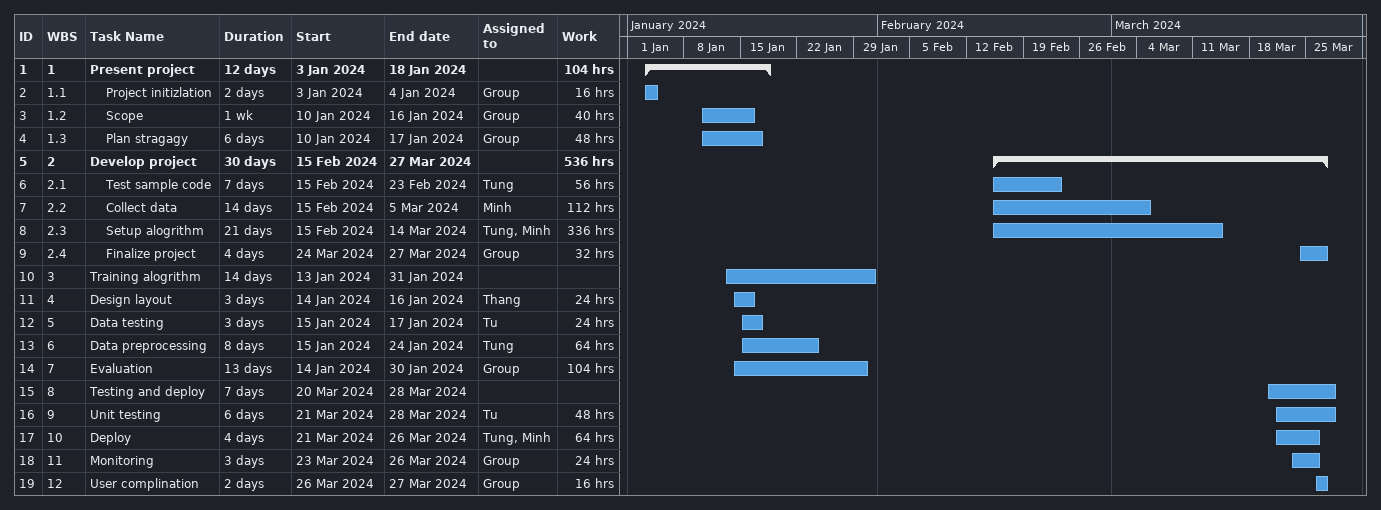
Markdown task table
| ID | WBS | Task | Duration | Start | Finish | Resources | Work (h) |
|---|---|---|---|---|---|---|---|
| 1 | 1 | **Present project** | 12d | 2024-01-03 | 2024-01-18 |  | 104 |
| 2 | 1.1 | Project initizlation | 2d | 2024-01-03 | 2024-01-04 | Group | 16 |
| 3 | 1.2 | Scope | 1w | 2024-01-10 | 2024-01-16 | Group | 40 |
| 4 | 1.3 | Plan stragagy | 6d | 2024-01-10 | 2024-01-17 | Group | 48 |
| 5 | 2 | **Develop project** | 30d | 2024-02-15 | 2024-03-27 |  | 536 |
| 6 | 2.1 | Test sample code | 7d | 2024-02-15 | 2024-02-23 | Tung | 56 |
| 7 | 2.2 | Collect data | 14d | 2024-02-15 | 2024-03-05 | Minh | 112 |
| 8 | 2.3 | Setup alogrithm | 21d | 2024-02-15 | 2024-03-14 | Tung, Minh | 336 |
| 9 | 2.4 | Finalize project | 4d | 2024-03-24 | 2024-03-27 | Group | 32 |
| 10 | 3 | Training alogrithm | 14d | 2024-01-13 | 2024-01-31 |  |  |
| 11 | 4 | Design layout | 3d | 2024-01-14 | 2024-01-16 | Thang | 24 |
| 12 | 5 | Data testing | 3d | 2024-01-15 | 2024-01-17 | Tu | 24 |
| 13 | 6 | Data preprocessing | 8d | 2024-01-15 | 2024-01-24 | Tung | 64 |
| 14 | 7 | Evaluation | 13d | 2024-01-14 | 2024-01-30 | Group | 104 |
| 15 | 8 | Testing and deploy | 7d | 2024-03-20 | 2024-03-28 |  |  |
| 16 | 9 | Unit testing | 6d | 2024-03-21 | 2024-03-28 | Tu | 48 |
| 17 | 10 | Deploy | 4d | 2024-03-21 | 2024-03-26 | Tung, Minh | 64 |
| 18 | 11 | Monitoring | 3d | 2024-03-23 | 2024-03-26 | Group | 24 |
| 19 | 12 | User complination | 2d | 2024-03-26 | 2024-03-27 | Group | 16 |
